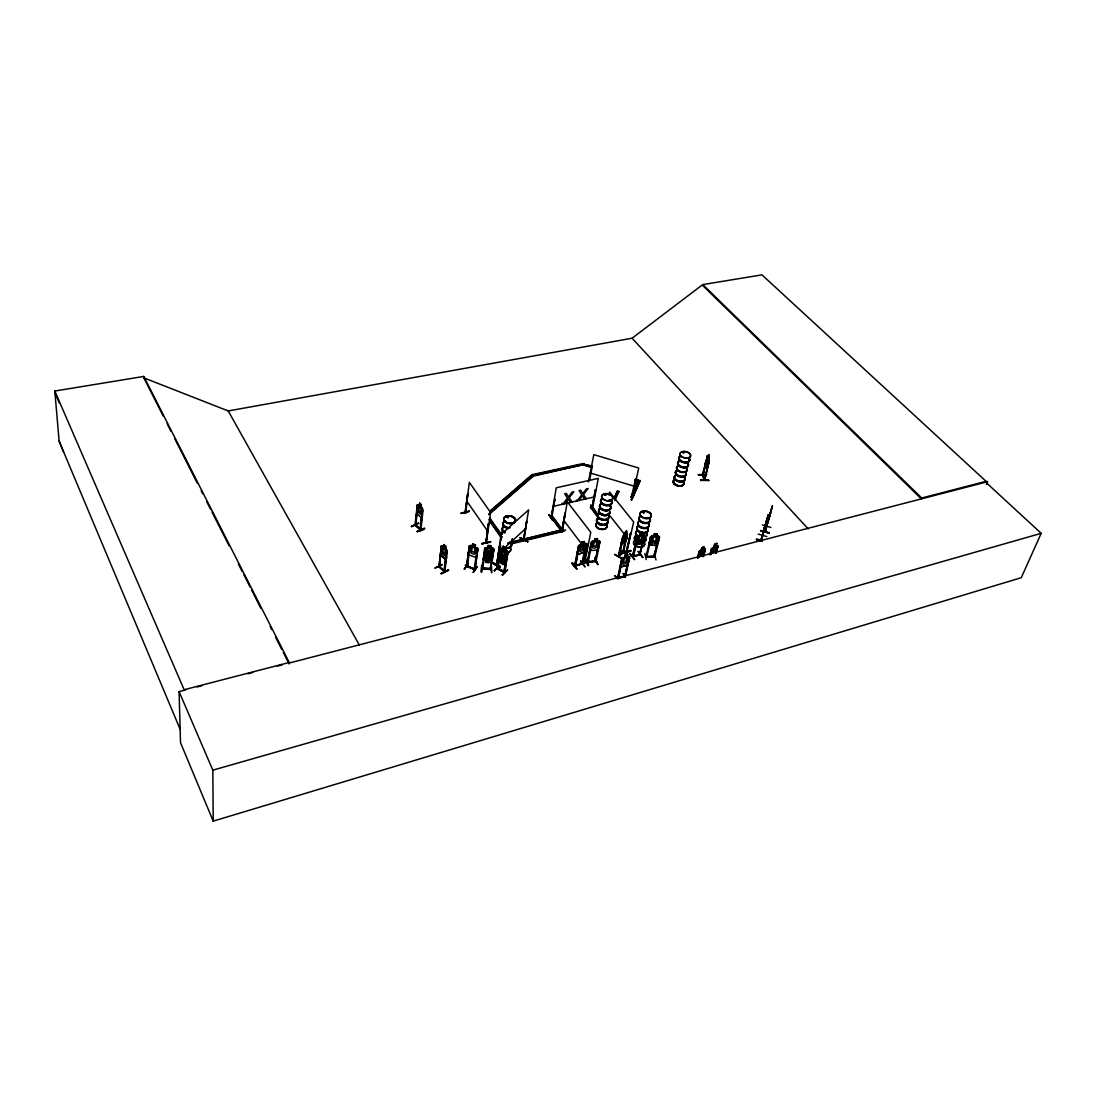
<?xml version="1.0" encoding="UTF-8"?>
<svg xmlns="http://www.w3.org/2000/svg" width="1096" height="1096" viewBox="0 0 1096 1096"><rect width="100%" height="100%" fill="white"/><g stroke="black" fill="none" stroke-linecap="round" stroke-linejoin="round"><path stroke-width="1.5" d="M492.392 559.741L493.871 549.178M489.172 560.316L490.748 559.577L491.392 555.247L490.118 553.247L490.761 548.904L487.843 548.658L487.213 553.028L485.377 554.754L484.747 559.083L486.186 559.988L485.857 562.303M491.597 566.427L491.611 572.77L491.118 566.427M491.679 557.563L484.542 556.974L483.72 554.713L484.446 557.111L491.734 557.713L492.94 555.398M492.967 550.795L493.817 550.644L492.967 550.795L490.255 569.345M493.049 555.48L491.734 557.713M484.624 548.356L485.843 547.63L493.118 548.233L493.981 549.219L490.255 569.701L492.967 550.576M481.802 568.029C483.144 570.605 502.146 568.55 481.802 568.249M490.981 548.123L493.118 548.301M492.611 551.096L485.295 550.425L492.611 551.096L493.323 553.507M487.871 547.863L488.213 545.438L491.337 545.767L490.871 548.192L492.31 549.041L489.2 559.453L486.309 559.22L486.281 548.534L487.953 547.877L484.72 548.466M483.103 558.974L486.076 560.056L485.734 562.371L488.83 562.618L489.09 560.152L492.296 559.631L491.145 560.399L484.021 559.741L483.199 558.892M485.377 549.945L484.528 549.877L485.377 549.945L482.651 569.002M481.144 571.948L481.774 565.276L481.678 571.989M481.541 571.934L481.692 565.563M481.898 568.043L490.296 568.701M482.747 569.016L482.815 568.523M465.745 512.996L465.033 512.531L467.828 493.885L465.786 513.065L465.129 511.859L465.827 512.257M706.468 460.923L707.03 465.184L708.879 460.169L708.619 454.593L709.276 459.717M63.541 451.949L59.143 441.181L54.8 391.039L143.768 376.435L289.234 662.477L289.166 663.984L283.33 652.476M765.337 531.272L772.379 505.982L766.241 527.094M761.254 540.218L762.871 534.903M708.756 480.445L700.563 480.171L708.77 480.473M411.452 526.697L418.768 523.052L411.493 526.313M415.946 524.861L415.288 524.326L414.959 525.203L415.877 525.532L417.247 506.242L415.603 525.683M422.618 511.311L422.097 510.846L420.59 530.19L415.014 525.203L417.329 504.749L419.302 505.585M421.193 507.229L422.056 508.845L421.59 513.202L420.453 514.243L418.699 512.681L417.946 509.996L419.631 503.201L421.439 504.886L421.111 507.27L423.07 509.709L420.905 530.08L415.411 525.08M419.439 505.681L419.686 503.324M420.494 530.094L420.535 528.902M422.097 510.846L420.056 529.765M420.453 530.121L422.344 510.736M442.414 564.645L435.098 567.865M439.537 566.221L438.619 566.646L444.565 571.92L446.291 552.425L446.839 552.918M441.414 546.014L438.948 566.495L444.812 571.797L447.319 551.288L442.126 545.835L441.332 546.055L439.085 566.522M439.565 567.002L441.222 547.548L439.565 567.002L439.167 566.399M443.455 547.11L443.77 544.561L445.743 546.315L446.264 550.37L445.73 554.768L444.51 555.768L442.674 554.124L441.921 551.37L442.455 546.973L443.538 547.068L441.332 546.055M440.976 573.633L448.442 570.084M443.688 544.602L445.661 546.356L445.291 548.74L446.675 549.973M444.812 571.797L444.332 570.523L443.894 571.413L446.291 552.425M444.455 571.865L446.552 552.302M469.225 511.407L461.128 513.421L469.088 511.216M467.54 493.94L465.334 513.024L469.335 482.377L490.624 512.476L486.281 542.821L485.638 541.575M464.553 569.194L468.362 563.275L464.608 568.81M469.376 546.027L466.512 566.646L469.294 545.959L470.417 545.493L469.335 546.082M466.732 565.673L475.157 569.468M469.937 547.767L469.02 547.671L469.937 547.767L467.334 566.865L467.554 565.961L466.622 565.933M466.375 566.564L474.979 569.687L477.911 549.069L477.103 547.904L470.376 545.548L472.321 546.329L472.595 543.808L475.472 544.835L475.102 547.26L476.363 548.534L475.76 552.918L474.061 554.261L471.39 553.302L470.225 550.918L470.814 546.534L472.362 546.274L472.677 543.917M475.472 544.835L474.993 547.301L477.911 549.069M477.39 566.906L473.225 572.359L477.02 566.714M474.198 569.125L476.924 550.288L477.719 550.576L476.924 550.288M474.938 569.632L477.801 549.069M490.501 542.164C463.759 547.425 508.667 537.698 482.076 543.548M484.72 548.397L481.898 568.975M488.282 523.6L485.994 542.89L488.652 524.121M481.898 569.016L482.007 567.975M485.912 542.821L488.569 523.532M487.953 547.945L488.309 545.534M504.845 572.619L497.187 568.44L500.338 548.178M504.955 571.934L504.187 571.454L503.804 572.317L504.667 572.783L507.969 552.274L505.516 550.041L505.886 547.699L503.311 546.315L505.886 547.699M494.351 570.865L499.721 565.714L494.419 570.482M499.57 546.205L496.652 565.057L501.064 534.451L528.628 509.887L523.614 540.534M497.255 562.097L498.009 557.165M498.516 553.864L499.762 545.63M496.803 564.974L500.036 545.781M497.968 568.824L497.022 568.701L500.255 548.11L502.941 548.658L503.256 546.37L502.968 548.836L501.612 548.877L500.94 553.233L501.941 555.795L501.269 560.097L503.667 561.399L504.338 557.056L505.9 555.919L506.585 551.548L505.42 550.082L505.831 547.753M497.557 568.988L500.762 550.014L499.872 549.795L500.584 550.178M497.776 569.03L500.762 550.014M497.022 568.701L504.585 572.742L507.873 552.261L507.215 551.041L500.255 548.11M497.022 567.92L497.885 568.345L497.214 567.714M501.215 560.823L500.708 563.207L503.311 564.55L503.598 562.111M503.187 564.467L503.544 562.166L504.941 562.084L505.626 557.754L504.626 555.206L505.297 550.863L502.9 549.562L502.228 553.932L500.667 555.083L499.995 559.412L501.16 560.878L498.625 558.7L505.338 563.125L506.284 562.728M502.174 574.715L502.543 575.332L507.503 569.975M506.832 553.549L503.913 572.455L507.023 553.384L507.736 553.768L507.023 553.384M520.079 537.643L527.943 541.739L520.107 537.643M489.857 511.681L531.93 474.856L533.341 475.568L583.702 464.567L591.717 466.978M532.574 474.568L533.245 476.144L532.574 474.568L582.921 463.581L583.702 464.567L533.245 476.144L488.748 514.627M523.765 539.314L523.162 540.451L523.915 540.123L526.724 521.381L523.217 540.397L523.82 539.273M687.644 457.649L688.083 457.69M523.998 540.164L523.683 539.835M682.452 452.47L683.904 452.867L682.794 452.251M683.616 452.744L682.781 452.073M548.754 514.942L552.617 520.545M553.083 520.107L548.918 514.586M619.062 556.48L623.076 537.958M618.815 556.193L619.048 556.426M561.426 531.629L565.166 513.147L562.18 532.177L550.685 516.833L552.316 515.915L563.344 531.355L511.243 543.863M551.863 516.75L550.863 517.627L551.74 517.408M551.644 516.723L551.836 517.668L551.069 516.942M551.795 517.655L554.946 499.009L550.946 517.6M552.316 515.915L550.685 516.833M565.55 530.231L557.672 532.177M561.988 531.519L564.892 513.216M582.921 463.581L583.593 465.129L591.607 467.54M584.058 464.211L592.169 466.047M648.037 517.682L647.544 517.956M572.372 562.81L576.729 569.016L572.413 562.769M588.442 481.884L593.799 454.635L638.735 468.047L632.282 497.529L631.406 497.269L635.447 479.158L636.214 479.39M589.497 480.514L592.374 466.047L591.539 465.992L592.374 466.047M582.551 563.919L574.578 565.974L578.428 545.918L585.744 543.397L586.429 544.013L582.551 564.207L581.77 564.056M575.414 566.084L578.948 547.205L574.647 566.207L582.839 563.454L581.99 563.714M575.537 566.015L578.948 547.205M643.366 512.49L643.667 511.764M642.667 512.175L643.695 512.928L643.982 512.01M581.318 544.561L581.647 542.123L584.374 541.52L584.086 548.63L582.387 550.795L579.894 551.411L578.921 549.904L579.77 545.589L581.195 544.438M576.784 569.071C568.468 557.563 572.413 565.933 576.839 568.687M597.69 517.024L590.539 507.174L592.032 506.818L598.265 514.778M584.976 566.618L580.853 560.974M583.757 543.876L584.223 541.561M580.524 560.727L584.935 566.892M642.585 512.243L643.366 511.777M643.379 512.449L643.927 512.599M580.62 563.481L588.703 561.453L580.866 563.755M592.498 507.886L591.648 508.092L592.621 507.229M551.192 517.805L556.247 487.802L598.306 478.377L592.635 508.078L591.867 508.256L595.361 489.816L596.21 489.83L595.361 489.816M591.867 508.256L595.512 489.994M582.702 564.166L586.182 545.383L582.017 564.372M581.935 564.358L585.442 545.561M586.374 543.945L583.908 552.672L577.606 554.165L577.181 552.179M588.059 543.274L584.004 561.974C584.949 560.782 584.689 562.084 584.182 561.221M590.854 505.188L594.84 510.339M595.334 561.796L598.964 543L599.759 542.931L595.95 561.741C596.388 560.152 596.882 560.947 587.333 562.385L591.333 542.178L592.443 541.246L599.964 541.479L597.347 550.055L590.525 550.521L590.018 548.397M587.415 562.371L591.087 543.616L591.977 543.767L591.182 543.835M587.483 561.467L588.237 562.371L588.346 561.412M588.1 562.043L591.881 543.561M580.716 563.166L588.73 561.042L588.881 561.741L574.866 565.509M594.429 541.246L594.799 538.794L597.731 538.629L597.142 541.027L598.416 541.616L597.525 545.918L595.703 547.863L592.991 548.082L591.922 546.356L592.785 542.054L594.32 541.109M594.868 558.097L597.854 564.604L595.224 558.398M598.964 543L595.142 561.495M608.965 495.118L609.595 492.022L633.666 521.956L626.789 551.836L626.282 551.206L627.008 551.644M617.281 491.556L619.007 491.474L617.281 491.556L614.486 497.611M614.568 554.617L622.199 558.837M619.541 550.247L627.405 554.22L619.802 549.973M635.392 479.021L640.064 481.007L632.817 497.351L631.2 496.858L638.598 479.98L635.173 487.953M631.502 497.283L631.611 496.406L632.543 496.68M622.638 538.355L618.528 556.837L623.405 536.067L626.487 530.834L625.611 537.561L622.87 541.451L622.46 540.342M631.734 500.023L633.872 495.008L631.406 499.57M615.034 575.866L617.048 577.907M615.212 575.496L614.692 575.989L616.514 578.4M624.473 534.629L626.57 530.875M632.817 497.351L640.187 480.459M633.557 494.584L631.365 499.886M625.912 533.245L626.419 530.957M623.131 552.466L630.899 550.439L622.651 552.768L627.227 533.93L623.432 552.507L618.678 556.768M628.309 562.974L626.981 565.454L620.733 566.988L621.706 558.755L617.418 578.757M618.295 556.549L622.665 536.835L627.09 532.149L622.925 552.918L631.063 551.124L623.021 552.809L627.227 533.93M617.925 577.414L622.254 560.029L618.308 578.77M618.144 578.565L622.254 560.029M624.665 557.398L625.131 555.014L627.707 554.288L625.104 555.028L624.583 557.343L623.117 558.439L622.158 562.728L623.076 564.221L625.542 563.591L627.268 561.426L628.241 557.138L627.09 556.7L627.597 554.384L627.131 556.768M626.296 551.343L630.707 532.807L626.734 551.836L626.323 551.261M626.72 551.233L630.707 532.807M627.227 551.083L626.405 550.562L627.049 551.63M625.761 575.386L629.433 558.207L624.569 576.825M625.419 576.921L624.693 577.113L628.707 558.385M628.227 562.988L629.652 556.754L624.693 577.113M630.186 553.754L634.803 559.508M640.023 554.549L644.722 534.78L644.092 534.177L637.009 536.752L632.461 556.59L640.228 554.562M637.091 536.752L632.625 556.782L633.351 556.631M633.502 555.973L632.735 556.782L640.393 554.809M633.118 556.343L637.434 537.985M633.365 556.658L637.598 538.177M644.092 534.327L642.283 534.78L642.873 532.327L640.297 532.985L637.406 540.698L638.269 542.178L640.667 541.561L642.366 539.41L643.352 535.149L642.242 534.725M609.047 500.338L609.951 500.379M609.746 499.927L609.129 499.968M637.762 544.452L640.297 532.985M640.146 543.835L642.763 532.423M643.695 536.396L639.653 555.028L644.558 536.424L643.695 536.396L639.53 554.987L640.393 553.905M643.215 540.903L644.626 534.834M808.245 528.916L632.091 338.226L702.769 284.59L761.967 274.863L986.071 481.336L985.715 482.172L288.755 663.162M605.471 494.255L605.718 495.255M642.626 557.549L638.105 551.411L642.763 557.193M646.174 559.577L644.859 553.466M651.147 538.15L650.339 538.109L651.147 538.15L646.804 556.782C648.325 554.973 644.243 556.261 646.928 556.508M654.723 557.056L659.518 537.04L658.765 536.191L651.887 535.93L650.668 536.766L645.982 556.686L654.901 557.028L654.065 556.33M646.174 556.727L655.011 556.152M651.723 545.192L654.339 533.711L657.312 533.889L656.778 536.177M654.435 533.862L653.901 536.15L651.901 535.999M654.476 545.287L657.312 533.889M654.202 553.877L656.066 560.001M658.34 538.437L659.203 538.684L658.34 538.437L653.86 556.782L654.86 556.823M654.038 557.015L658.395 538.657M654.271 556.398L646.024 556.48M657.956 543.137L659.532 537.109M640.461 554.151L639.9 554.343M698.453 474.76L706.619 474.513L698.44 474.883M709.304 459.676L704.44 480.226L702.303 474.897L707.673 455.621L709.194 459.717M707.263 455.936L702.906 475.417M702.577 475.472L708.715 454.593M702.865 475.404L707.372 457.649M761.213 540.164L768.323 514.75L762.556 535.917M633.543 555.946L632.981 556.138M704.372 480.185L709.071 461.882L704.728 480.226L702.92 474.349M697.412 557.946L699.015 551.781L701.426 550.028L701.961 547.685L704.043 546.603L703.413 549.055L704.906 548.315M697.741 557.96L698.947 553.384M698.111 557.494L699.317 552.918M698.33 557.672L701.974 547.699M702.879 556.453L705.098 550.069L703.687 556.343M703.111 556.631L705.276 548.712M703.468 556.152L705.358 548.644L699.933 550.672M711.605 548.521L709.961 554.603L711.605 548.521L718.003 545.466L715.647 553.37M710.359 554.686L711.592 550.124M710.715 554.206L711.962 549.644M710.948 554.398L712.181 549.836M713.989 546.712L714.633 544.452L716.743 543.41L715.661 550.206L712.153 553.507L711.578 552.233L713.934 546.671M714.058 546.781L714.674 544.493M715.962 545.74L716.578 543.465M715.428 553.192L717.661 546.822L716.236 553.083M716.003 552.905L717.661 546.822M617.569 578.085L618.541 578.113M765.392 524.491L765.131 525.505M769.159 516.764L769.474 515.654M765.474 524.792L764.104 528.82L764.666 527.217M764.241 528.724L764.693 527.149M766.433 526.45L765.09 531.765L770.584 513.325L768.282 519.984L768.652 518.34M762.391 540.753C758.418 538.862 752.062 538.314 760.775 540.917M758.24 534.095L766.83 536.561M761.09 540.575L767.666 517.449M772.475 506.01L769.707 515.01L770.228 513.243M765.172 531.683L765.501 530.574M756.487 539.602L762.295 541.054M766.296 522.093L765.474 524.82M760.61 530.656L769.118 533.3L769.323 532.642M770.926 527.477L762.419 524.984M760.597 530.711L769.31 532.683M766.433 521.175L765.625 523.833L766.173 522.039M766.583 520.586L767.214 518.723M769.707 514.956L768.186 519.956M769.214 532.999L760.679 530.464M770.707 511.503L771.187 509.914M511.243 522.984L512.024 522.765L511.298 522.902M508.092 516.791C507.188 519.011 507.325 514.86 508.393 517.627M506.736 517.106L507.558 516.627L507.626 517.394M507.133 517.353L507.421 516.654M766.227 527.025L764.816 531.629M764.104 528.82L765.638 523.82M768.419 514.778L766.351 521.203M762.871 534.862L762.186 535.93M760.665 540.534L762.295 535.437M415.795 525.518L417.412 504.722L422.563 508.339M500.132 567.303C494.967 561.59 485.569 561.125 500.16 567.235M704.714 479.062L704.153 479.678L704.783 479.089M626.063 538.629C626.296 540.136 620.432 547.986 621.24 542.89L621.391 544.657M626.145 538.684L625.145 541.383M986.071 481.336L921.709 498.022L921.38 498.886L702.577 285.398M986.441 484.514L987.702 481.404M614.65 554.316L622.281 558.522M632.433 496.872L632.214 497.529L631.693 496.652M631.269 499.927L633.515 494.556M631.474 497.255L632.392 497.337M631.2 496.858L633.187 492.405M985.715 482.172L1041.2 533.327L1021.267 577.702L213.213 821.137L180.511 742.663L179.1 691.631L185.649 689.932M614.842 500.557L619.007 491.474M421.453 517.682L422.398 515.969L421.481 517.805L417.083 513.901L416.672 511.024M613.911 498.557L617.39 490.994M445.565 559.426L446.538 557.59L445.565 559.426L440.962 555.288L440.661 552.329M446.483 557.522L445.606 559.261L440.962 555.288M583.593 465.129L584.168 463.649M706.947 468.581L705.303 464.485L705.646 461.759L705.303 464.485L706.947 468.581L707.838 467.006M643.297 540.89L642.051 543.41L635.981 544.918L635.707 542.849M623.377 535.533L621.268 543M483.994 552.74L485.295 550.425M597.347 550.055L598.717 547.699M475.719 557.302L477.02 555.343L475.774 557.412L469.061 554.987L468.444 552.247M499.584 552.466L500.79 550.521L506.832 553.768L507.284 556.617L506.832 553.768M497.187 564.591L496.543 564.18M634.406 559.686L629.858 553.85M618.856 556.124L618.336 556.576L623.569 551.836M411.397 526.587L418.686 523.326M658.052 543.15L656.614 545.438L649.695 545.109L649.312 542.808M474.13 568.824L475.048 569.413M474.486 568.481C477.335 571.167 452.525 558.933 474.171 569.386M473.225 572.359L477.02 566.413M467.458 566.673L467.307 566.207M477.103 547.904L477.87 549.137M464.129 568.988L468.307 563.659M464.512 569.084L468.335 563.262M504.42 547.918L525.518 528.724M435.002 568.153L442.126 564.454M642.941 512.202L644.078 512.038M585.497 559.22C588.73 558.535 590.21 574.085 585.497 559.22L588.511 565.317L585.497 559.234M486.254 542.739L486.008 542.15M604.732 494.502L605.691 495.145M564.563 503.776L568.18 498.995L570.304 502.448L569.646 501.598M578.88 500.475L582.497 495.721L584.579 499.173L583.908 498.324M623.583 551.905L622.802 552.11L623.35 551.617M499.598 566.002L494.296 570.769M510.284 547.74L510.215 547.795A5.795 3.795 8.7 0 1 507.599 552.699M488.282 556.042L491.241 554.042L488.775 556.631L490.35 559.467L488.021 557.111L485.158 559.029L487.487 556.549L485.857 553.603L488.268 555.809M578.4 545.972L579.496 544.931M621.747 558.823L622.816 557.713L629.049 556.206L629.707 556.823M496.557 564.111L497.296 564.029M496.406 564.769L497.255 563.961M526.998 521.518L526.272 521.792M503.886 571.824L498.036 568.372M502.215 574.742L507.448 569.92M498.159 553.48L500.653 551.233M505.338 563.125L503.68 562.234M506.311 562.851L505.256 563.084M506.927 558.576L505.763 560.467L499.762 557.206L499.228 554.425M618.473 555.905L623.021 552.439M627.487 534.067L626.775 534.314M625.076 532.437L626.063 531.574L624.912 533.204M488.83 514.065L533.341 475.568M489.939 511.106L531.93 474.856M503.05 557.535C504.598 554.412 507.462 557.261 503.489 558.302L504.694 561.837L502.845 558.535L500.406 559.535L502.42 557.741L501.173 554.069L502.913 557.412M592.689 507.462L591.922 507.626M591.278 542.219L592.443 541.246M481.706 568.714L491.104 569.482M644.188 512.64L643.27 512.764M704.701 480.171L702.468 474.349M604.732 494.214L604.266 494.803L605.869 494.597M605.595 494.871L605.43 494.296M707.167 455.936L708.153 456.936M717.894 547L717.085 547.11M705.317 550.247L704.509 550.356M714.633 544.452L716.743 543.41M441.058 573.318L448.456 569.715M441.304 573.893L448.716 570.372M439.345 566.673L444.812 570.989M447.237 551.329L446.798 549.891M574.633 565.276L575.523 565.098M420.316 529.025L415.644 525.19L420.727 529.505M421.439 504.886L419.631 503.201M551.069 516.915L552 516.97L550.987 516.956M653.819 536.067L652.216 536.793L651.216 541.04L652.271 542.917L655.011 543.027L656.915 541.26L657.929 537.013L656.641 536.191L658.723 536.328M648.353 518.107L648.024 518.257M604.513 494.31L605.293 494.351M213.213 821.137L212.829 770.173L1041.2 533.327M466.499 566.331L467.362 566.618M638.694 540.355L641.078 539.739M289.234 662.477L184.155 689.74L54.8 391.039M197.102 686.959L202.02 685.685M247.847 673.78L252.751 672.506M277.302 666.135L282.206 664.861M618.5 578.277L624.72 576.66L618.254 577.839M625.254 576.715L624.61 576.195L625.528 576.332M638.173 535.834L639.886 535.396M639.667 536.095L642.064 535.478M638.447 551.685L642.708 557.48M620.816 566.892L626.885 565.331M643.859 536.602L644.558 536.424M621.692 560.426L622.418 560.234M628.871 558.604L629.597 558.412M578.373 547.589L579.113 547.411M585.606 545.767L586.333 545.589M577.647 554.234L583.908 552.672M577.907 548.082L585.935 546.123M557.645 532.177L565.276 530.313M584.278 541.63L581.647 542.123M482.048 543.849L490.309 541.849M591.717 508.078L592.374 507.9M513.723 541.958L561.125 530.094L510.544 542.164M511.339 543.287L563.454 530.779M590.429 507.736L592.128 507.64M460.909 513.106L469.335 511.161M552.932 506.448L594.621 496.858M532.478 475.13L560.083 469.102M563.33 468.403L569.824 466.978M573.071 466.266L579.565 464.855M648.147 518.271L648.27 517.572M640.311 553.918L639.68 554.329M632.885 556.11L639.639 554.521M587.456 561.714L595.224 561.262L588.305 561.604M587.333 562.166L595.799 561.399M597.827 564.563L594.813 558.097M599.046 543.219L599.759 542.931M700.563 480.254L708.674 480.158L700.632 480.528M706.536 474.746L698.344 474.568M653.696 536.848L656.463 536.944M652.695 541.095L655.449 541.205M646.27 555.782L647.078 556.247M507.818 517.696L507.01 517.449M485.857 562.234L488.748 562.467M623.213 573.729L624.967 576.208M594.799 510.613L590.539 505.215M605.115 495.214L604.43 494.858M703.344 548.986L704.207 549.219L701.536 555.795L699.549 556.782L698.96 555.494M585.661 464.69L592.059 466.608M634.968 479.952L638.05 481.473L634.844 480.514M590.223 472.979L634.707 486.364M631.323 496.296L632.94 496.789M756.5 539.547L760.802 540.849M466.8 565.687L467.389 565.906M143.768 376.435L143.836 377.873L228.228 410.945L632.173 338.212M531.834 475.431L533.245 476.144M520.066 537.889L527.751 541.89M501.941 555.768L504.324 557.083M619.596 550.124L627.405 554.234M504.872 571.865L497.981 568.112M699.988 550.672L699.029 551.85M585.744 543.397L586.429 544.013M702.769 284.59L921.709 498.022M599.238 540.794L599.896 541.575M608.855 514.476L629.501 540.575M585.565 497.94L586.237 498.79L583.552 494.488L588.127 488.515L586.374 488.912L582.812 493.611L580.77 490.186L579.085 490.57L581.757 494.83L577.113 500.886L576.441 500.036M595.032 511.366L597.101 514.01M590.539 507.174L597.8 516.449M571.317 501.215L571.989 502.064L569.235 497.762L573.811 491.762L572.03 492.173L568.468 496.885L566.372 493.447L564.673 493.83L567.413 498.118L562.769 504.187L562.111 503.324M620.336 564.933L620.87 566.961M625.405 576.085L623.254 573.455L625.09 576.126M615.103 575.797L616.966 578.277M562.152 532.094L567.276 501.749L590.771 532.341L584.771 562.412L584.332 561.823M563.824 520.436L581.949 544.452M584.976 548.452L586.99 551.124M553.22 517.833L563.344 531.355M550.781 516.271L561.947 531.19M489.583 517.778L501.256 534.382M489.501 518.353L501.173 534.958M488.967 519.531L501.612 537.533M489.857 521.49L501.53 538.109M466.869 501.228L487.871 531.437M227.927 410.411L359.296 644.955M143.836 377.873L163.208 416.014M167.085 423.645L170.962 431.262M174.826 438.893L197.307 483.144M201.185 490.761L202.733 493.817M206.61 501.447L210.487 509.078M212.035 512.12L229.078 545.685M238.38 564.002L242.257 571.619M243.805 574.674L250.011 586.881M251.559 589.936L260.848 608.239M270.15 626.542L271.698 629.597M275.576 637.228L281.782 649.435M179.1 691.631L212.829 770.173M54.923 392.505L59.39 403.15M59.143 441.181L180.128 729.278M492.515 551.096L493.227 553.507M468.54 552.274L469.184 554.864M590.086 548.301L590.634 550.507M650.668 536.766L649.216 542.821L649.695 545.109M577.222 552.069L577.729 554.138M440.715 552.37L441.099 555.22M508.462 528.546A5.864 3.768 8.8 0 1 503.311 523.08M504.927 532.012A5.836 3.754 8.8 0 1 503.324 526.614M501.721 534.314A5.795 3.754 8.8 0 1 502.585 531.56M504.79 532.629A5.932 3.822 8.8 0 1 503.16 527.149M504.831 532.355A5.932 3.822 8.8 0 1 503.201 526.875M508.544 528.025A5.946 3.809 8.8 0 1 503.324 522.477M510.12 527.724A5.864 3.768 8.8 0 1 504.585 526.025A5.864 3.768 8.8 0 1 503.434 522.203M504.119 521.367A5.864 3.768 8.8 0 1 505.119 520.723M501.667 534.615A5.809 3.754 8.8 0 1 502.53 531.848M504.79 532.889A5.836 3.768 8.8 0 1 502.516 528.313M508.503 528.286A5.946 3.809 8.8 0 1 503.283 522.751M499.598 547.342A5.795 3.795 8.7 0 1 500.269 546.507M510.229 547.616A5.795 3.795 8.7 0 1 506.201 552.713M499.625 547.164A5.795 3.795 8.7 0 1 500.297 546.329M512.175 539.355A5.823 3.781 8.8 0 1 507.654 543.452M500.845 539.862A5.823 3.781 8.8 0 1 501.721 537.081M511.503 543.643A5.809 3.781 8.7 0 1 509.654 547.096A5.809 3.781 8.7 0 1 503.996 547.342M500.187 544.15A5.809 3.781 8.7 0 1 500.393 542.191M512.339 538.794A5.905 3.836 8.8 0 1 509.215 542.739M500.858 539.301A5.905 3.836 8.8 0 1 501.735 536.478M512.421 539.492A5.823 3.781 8.8 0 1 509.215 542.383M501.461 539.972A5.823 3.781 8.8 0 1 501.173 537.04M501.516 534.095A5.795 3.754 8.8 0 1 502.475 532.327M512.407 540.068A5.905 3.836 8.8 0 1 507.722 543.205M500.817 539.561A5.905 3.836 8.8 0 1 501.694 536.739M501.502 533.807A5.85 3.781 8.8 0 1 502.475 532.04M511.366 544.507A5.795 3.781 8.7 0 1 505.338 548.534M500.543 545.986A5.795 3.781 8.7 0 1 500.255 543.054M511.49 544.205A5.877 3.836 8.7 0 1 505.379 548.288M500.516 545.712A5.877 3.836 8.7 0 1 500.228 542.739M511.531 543.931A5.877 3.836 8.7 0 1 505.42 548.027M500.557 545.452A5.877 3.836 8.7 0 1 500.269 542.465M648.202 523.683A5.727 3.589 13 0 1 647.01 528.149A5.727 3.589 13 0 1 639.763 527.19A5.727 3.589 13 0 1 638.461 522.395M648.339 523.367A5.809 3.644 13 0 1 647.133 527.888A5.727 3.603 13 0 1 645.64 532.615A5.727 3.603 13 0 1 638.078 530.971A5.727 3.603 13 0 1 638.365 526.066M647.133 527.888A5.809 3.644 13 0 1 639.776 526.929A5.809 3.644 13 0 1 638.461 522.066M647.27 527.655A5.699 3.589 13 0 1 645.695 532.259A5.699 3.589 13 0 1 638.173 530.628A5.699 3.589 13 0 1 638.447 525.751M647.257 527.779A5.727 3.603 13 0 1 645.681 532.396A5.727 3.603 13 0 1 638.119 530.752A5.727 3.603 13 0 1 638.406 525.861M649.394 518.559A5.74 3.589 13 0 1 648.202 523.025A5.74 3.589 13 0 1 640.927 522.066A5.74 3.589 13 0 1 639.612 517.271M648.394 523.107A5.809 3.644 13 0 1 647.202 527.628A5.809 3.644 13 0 1 639.845 526.655A5.809 3.644 13 0 1 638.516 521.806M648.983 523.778A5.727 3.589 13 0 1 642.859 527.532A5.727 3.589 13 0 1 638.653 521.545M650.175 518.942A5.823 3.631 13 0 1 647.133 522.861A5.823 3.631 13 0 1 639.995 520.682A5.823 3.631 13 0 1 640.571 516.038M650.175 518.655A5.74 3.576 13 0 1 644.777 522.532A5.74 3.576 13 0 1 639.256 517.216M639.817 516.408A5.74 3.576 13 0 1 640.694 515.778M650.12 519.216A5.823 3.631 13 0 1 647.065 523.121A5.823 3.631 13 0 1 639.927 520.956A5.823 3.631 13 0 1 640.516 516.298M644.859 538.109A5.672 3.603 13 0 1 642.873 542.849M636.105 541.383A5.672 3.603 13 0 1 635.187 536.835M644.996 537.807A5.754 3.658 13 0 1 642.982 542.616M636.118 541.123A5.754 3.658 13 0 1 636.077 535.862M635.118 540.397A5.672 3.617 13.1 0 0 634.817 545.315A5.672 3.617 13.1 0 0 642.311 546.945A5.672 3.617 13.1 0 0 643.9 542.301L643.982 542.246A5.672 3.617 13.1 0 1 642.352 546.781A5.672 3.617 13.1 0 1 634.858 545.15A5.672 3.617 13.1 0 1 635.146 540.232M646.161 532.766A5.768 3.644 13 0 1 644.147 537.561M638.447 536.821A5.768 3.644 13 0 1 636.324 531.478M645.051 537.273A5.686 3.603 13 0 1 643.078 542.013M636.297 540.534A5.686 3.603 13 0 1 636.269 535.355M646.024 533.067A5.699 3.603 13 0 1 644.051 537.807M637.255 536.341A5.699 3.603 13 0 1 636.324 531.793M645.051 537.547A5.754 3.658 13 0 1 643.051 542.356M636.173 540.862A5.754 3.658 13 0 1 636.146 535.601M647.092 528.409A5.699 3.589 13 0 1 645.914 532.875A5.699 3.589 13 0 1 638.694 531.93A5.699 3.589 13 0 1 637.393 527.135M647.174 528.162A5.713 3.603 13 0 1 645.599 532.779A5.713 3.603 13 0 1 638.036 531.135A5.713 3.603 13 0 1 638.324 526.231M646.804 533.464A5.781 3.644 13 0 1 644.215 537.3M638.516 536.561A5.781 3.644 13 0 1 637.283 530.56M646.791 533.177A5.699 3.603 13 0 1 644.243 536.958M639.982 536.766A5.699 3.603 13 0 1 635.968 531.752M636.516 530.957A5.699 3.603 13 0 1 637.406 530.313M610.006 506.092A5.658 3.535 11.7 0 1 608.294 510.585A5.658 3.535 11.7 0 1 600.814 508.969A5.658 3.535 11.7 0 1 601.238 504.187M610.143 505.777A5.74 3.576 11.7 0 1 608.403 510.339A5.74 3.576 11.7 0 1 600.814 508.695A5.74 3.576 11.7 0 1 601.252 503.859M611.212 500.653A5.754 3.576 11.7 0 1 609.472 505.201A5.754 3.576 11.7 0 1 601.855 503.557A5.754 3.576 11.7 0 1 602.293 498.735M611.075 500.968A5.686 3.521 11.7 0 1 609.76 505.325A5.686 3.521 11.7 0 1 602.54 504.365A5.686 3.521 11.7 0 1 601.375 499.68M610.198 505.516A5.74 3.576 11.7 0 1 608.458 510.065A5.74 3.576 11.7 0 1 600.868 508.434A5.74 3.576 11.7 0 1 601.307 503.585M611.267 500.393A5.754 3.576 11.7 0 1 609.527 504.941A5.754 3.576 11.7 0 1 601.91 503.297A5.754 3.576 11.7 0 1 602.348 498.461M611.253 500.105A5.686 3.521 11.7 0 1 609.54 504.598A5.686 3.521 11.7 0 1 602.033 502.968A5.686 3.521 11.7 0 1 602.458 498.201M610.732 506.16A5.672 3.535 11.7 0 1 607.622 509.928A5.672 3.535 11.7 0 1 600.69 507.818A5.672 3.535 11.7 0 1 601.416 503.338M600.444 508.174A5.644 3.521 11.7 0 0 602.129 514.23A5.644 3.521 11.7 0 0 609.883 511.942A5.617 3.507 11.7 0 1 602.129 514.216A5.617 3.507 11.7 0 1 600.457 508.188A5.658 3.535 11.7 0 0 602.088 514.366A5.658 3.535 11.7 0 0 609.883 512.065M609.842 512.284A5.658 3.535 11.7 0 1 602.047 514.586A5.658 3.535 11.7 0 1 600.361 508.503M608.581 516.422A5.631 3.535 11.7 0 1 603.129 520.23A5.631 3.535 11.7 0 1 597.854 515.01M598.43 514.216A5.631 3.535 11.7 0 1 599.32 513.599M597.567 518.422A5.617 3.548 11.7 0 0 601.54 524.299A5.617 3.548 11.7 0 0 607.705 520.614A5.603 3.535 11.7 0 1 601.54 524.299A5.603 3.535 11.7 0 1 597.58 518.422M606.705 525.381A5.59 3.548 11.7 0 1 600.553 529.067A5.59 3.548 11.7 0 1 596.608 523.189M607.664 521.162A5.699 3.589 11.7 0 1 604.526 524.998A5.699 3.589 11.7 0 1 597.567 522.874A5.699 3.589 11.7 0 1 598.306 518.312M607.718 520.901A5.699 3.589 11.7 0 1 601.457 524.642A5.699 3.589 11.7 0 1 597.443 518.682M608.773 515.86A5.713 3.589 11.7 0 1 605.636 519.696A5.713 3.589 11.7 0 1 598.649 517.559A5.713 3.589 11.7 0 1 599.389 512.996M608.76 515.572A5.631 3.535 11.7 0 1 602.581 519.244A5.631 3.535 11.7 0 1 598.594 513.366M608.897 517.093A5.713 3.589 11.7 0 1 601.033 519.422A5.713 3.589 11.7 0 1 599.334 513.257M609.801 512.449A5.658 3.535 11.7 0 1 602.019 514.75A5.658 3.535 11.7 0 1 600.32 508.667M606.705 525.491A5.617 3.562 11.7 0 1 600.526 529.204A5.617 3.562 11.7 0 1 596.567 523.299M606.663 525.655A5.617 3.562 11.7 0 1 600.485 529.368A5.617 3.562 11.7 0 1 596.539 523.463M687.589 463.197A5.494 3.247 13.4 0 1 686.233 467.375A5.494 3.247 13.4 0 1 678.986 465.827A5.494 3.247 13.4 0 1 679.095 461.375M686.397 467.869A5.412 3.206 13.4 0 1 685.055 472.006A5.412 3.206 13.4 0 1 677.903 470.472A5.412 3.206 13.4 0 1 678.013 466.074M686.48 467.499A5.412 3.206 13.4 0 1 685.137 471.636A5.412 3.206 13.4 0 1 677.986 470.102A5.412 3.206 13.4 0 1 678.109 465.704M688.809 458.21A5.507 3.233 13.4 0 1 687.452 462.375A5.507 3.233 13.4 0 1 680.191 460.827A5.507 3.233 13.4 0 1 680.287 456.388M687.658 462.663A5.412 3.192 13.4 0 1 686.329 466.786A5.412 3.192 13.4 0 1 679.164 465.252A5.412 3.192 13.4 0 1 679.273 460.868M688.685 458.512A5.425 3.192 13.4 0 1 685 462.868A5.425 3.192 13.4 0 1 678.972 457.991M679.465 457.279A5.425 3.192 13.4 0 1 680.274 456.717M687.658 462.937A5.494 3.247 13.4 0 1 686.302 467.115A5.494 3.247 13.4 0 1 679.041 465.567A5.494 3.247 13.4 0 1 679.15 461.128M688.877 457.95A5.507 3.233 13.4 0 1 687.521 462.115A5.507 3.233 13.4 0 1 680.246 460.567A5.507 3.233 13.4 0 1 680.356 456.128M688.891 457.676A5.425 3.192 13.4 0 1 687.904 461.663A5.425 3.192 13.4 0 1 681.054 460.745A5.425 3.192 13.4 0 1 679.657 456.429M687.452 463.498A5.412 3.192 13.4 0 1 686.123 467.622A5.412 3.192 13.4 0 1 678.958 466.088A5.412 3.192 13.4 0 1 679.082 461.704M685.343 472.376A5.466 3.247 13.4 0 1 683.986 476.568A5.466 3.247 13.4 0 1 676.766 475.02A5.466 3.247 13.4 0 1 676.89 470.554M684.205 476.76A5.37 3.22 13.5 0 1 682.863 480.911A5.37 3.22 13.5 0 1 675.766 479.377A5.37 3.22 13.5 0 1 675.89 474.979M684.192 477.034A5.453 3.261 13.5 0 1 682.835 481.24A5.453 3.261 13.5 0 1 675.643 479.692A5.453 3.261 13.5 0 1 675.766 475.226M685.397 472.116A5.466 3.247 13.4 0 1 684.041 476.308A5.466 3.247 13.4 0 1 676.821 474.76A5.466 3.247 13.4 0 1 676.944 470.307M685.411 471.842A5.384 3.206 13.4 0 1 684.068 475.979A5.384 3.206 13.4 0 1 676.944 474.445A5.384 3.206 13.4 0 1 677.068 470.047M685.781 473.527A5.384 3.206 13.4 0 1 683.082 476.993A5.384 3.206 13.4 0 1 676.465 475.02A5.384 3.206 13.4 0 1 676.876 470.883M684.562 478.445A5.37 3.22 13.5 0 1 681.876 481.911A5.37 3.22 13.5 0 1 675.273 479.938A5.37 3.22 13.5 0 1 675.684 475.801M674.78 479.637A5.357 3.206 13.5 0 0 674.355 483.774A5.343 3.206 13.5 0 0 680.931 485.734A5.357 3.206 13.5 0 0 683.616 482.267A5.343 3.206 13.5 0 1 680.931 485.734A5.357 3.206 13.5 0 1 674.355 483.774A5.343 3.206 13.5 0 1 674.78 479.651A5.37 3.22 13.5 0 0 674.314 483.898A5.37 3.22 13.5 0 0 680.917 485.87A5.37 3.22 13.5 0 0 683.603 482.391M684.712 478.157A5.453 3.261 13.5 0 1 681.986 481.678A5.453 3.261 13.5 0 1 675.287 479.678A5.453 3.261 13.5 0 1 675.698 475.472M686.877 468.978A5.384 3.192 13.4 0 1 684.192 472.417A5.384 3.192 13.4 0 1 677.561 470.444A5.384 3.192 13.4 0 1 677.972 466.334M683.575 482.555A5.37 3.22 13.5 0 1 680.876 486.021A5.37 3.22 13.5 0 1 674.273 484.048A5.37 3.22 13.5 0 1 674.698 479.897A5.343 3.206 13.5 0 0 674.3 484.048A5.343 3.206 13.5 0 0 680.863 486.008A5.343 3.206 13.5 0 0 683.534 482.555M419.357 506.462L418.891 510.818L420.645 512.38L421.111 508.01L419.357 506.462M419.96 503.996L421.001 505.777L419.96 503.996M417.165 531.396C423.768 531.149 430.18 524.751 417.206 531.423M443.442 547.849L442.907 552.247L444.743 553.891L445.277 549.493L443.442 547.849M444.099 545.397L445.195 547.233L444.099 545.397M472.253 547.055L471.65 551.439L474.321 552.398L474.938 548.027L472.253 547.055M473.102 544.479L474.719 545.89L473.102 544.479M486.542 561.193L486.432 561.96L488.282 562.111L488.391 561.344L486.542 561.193M488.761 545.959L488.652 546.753L490.529 546.904L490.638 546.123L488.761 545.959M501.406 562.262L502.817 563.851L501.406 562.262M503.749 547.068L505.174 548.671L503.749 547.068M581.113 545.26L580.264 549.576L582.757 548.959L583.606 544.644L581.113 545.26M582.086 542.452L581.935 543.219L583.702 542.054L582.086 542.452M594.251 541.945L593.374 546.246L596.073 546.027L596.964 541.739L594.251 541.945M595.279 539.205L595.128 539.986L597.032 539.081L595.279 539.205M624.213 535.355L623.282 539.629L624.789 538.287L625.734 534.012L624.213 535.355M624.432 558.097L623.473 562.399L625.953 561.769L626.912 557.467L624.432 558.097M625.487 555.288L625.309 556.056L627.076 554.891L625.487 555.288M640.708 533.314L640.53 534.081L642.256 532.916L640.708 533.314M654.819 534.19L654.641 534.958L656.422 535.026L656.6 534.259L654.819 534.19M707.879 457.676L706.824 461.786L707.482 463.416L708.523 459.293L707.879 457.676M708.646 455.374L708.879 457.155L708.646 455.374M701.152 550.726L700.029 554.973L702.015 553.987L703.153 549.754L701.152 550.726M702.221 547.89L702.015 548.658L703.495 547.26L702.221 547.89M713.784 547.479L712.633 551.713L714.606 550.726L715.757 546.507L713.784 547.479M714.852 544.644L714.647 545.411L716.126 544.027L714.852 544.644M492.611 562.851L500.379 567.016L492.611 562.851M424.453 528.423L417.179 531.765L424.467 528.478M490.118 553.247L487.213 553.014L490.104 553.275M489.844 555.11L486.939 554.877L489.83 555.138M504.626 555.206L502.228 553.905L504.626 555.22M505.27 521.614A5.877 3.754 8.8 0 0 515.189 521.189A5.877 3.754 8.8 0 0 508.476 515.682A5.877 3.754 8.8 0 0 505.27 521.614M505.215 522.066A5.864 3.754 8.8 0 0 515.106 521.641A5.864 3.754 8.8 0 0 508.407 516.148A5.864 3.754 8.8 0 0 505.215 522.066M505.242 521.792A5.891 3.768 8.8 0 0 515.175 521.367A5.891 3.768 8.8 0 0 508.462 515.695A5.891 3.768 8.8 0 0 505.27 521.628A5.891 3.768 8.8 0 0 515.189 521.216A5.891 3.768 8.8 0 0 508.448 515.846A5.891 3.768 8.8 0 0 505.242 521.792M641.749 516.641A5.768 3.589 12.9 0 0 651.216 516.243A5.768 3.589 12.9 0 0 644.174 510.859A5.768 3.589 12.9 0 0 641.749 516.641M641.667 517.052A5.74 3.576 12.9 0 0 651.093 516.654A5.74 3.576 12.9 0 0 644.078 511.311A5.74 3.576 12.9 0 0 641.667 517.052M641.708 516.805A5.768 3.589 12.9 0 0 651.175 516.408A5.768 3.589 12.9 0 0 644.133 511.037A5.768 3.589 12.9 0 0 641.708 516.805M603.211 499.118A5.699 3.521 11.7 0 0 612.664 498.749A5.699 3.521 11.7 0 0 605.814 493.488A5.699 3.521 11.7 0 0 603.211 499.118M603.184 499.365A5.686 3.507 11.7 0 0 612.582 498.995A5.686 3.507 11.7 0 0 605.773 493.748A5.686 3.507 11.7 0 0 603.184 499.365M604.43 525.244A5.603 3.535 11.7 0 0 607.527 521.463A5.617 3.548 11.7 0 1 604.444 525.244A5.617 3.548 11.7 0 1 597.567 523.148A5.617 3.548 11.7 0 1 598.293 518.641A5.603 3.535 11.7 0 0 597.58 523.148A5.603 3.535 11.7 0 0 604.43 525.244M601.964 514.983A5.631 3.521 11.7 0 0 609.732 512.695A5.617 3.507 11.7 0 1 601.978 514.983A5.631 3.521 11.7 0 1 600.279 508.928A5.617 3.507 11.7 0 0 601.978 514.983M681.685 456.47A5.453 3.192 13.3 0 0 690.549 456.196A5.453 3.192 13.3 0 0 683.781 451.319A5.453 3.192 13.3 0 0 681.685 456.47M681.63 456.717A5.425 3.178 13.3 0 0 690.466 456.443A5.425 3.178 13.3 0 0 683.726 451.579A5.425 3.178 13.3 0 0 681.63 456.717"/></g></svg>
